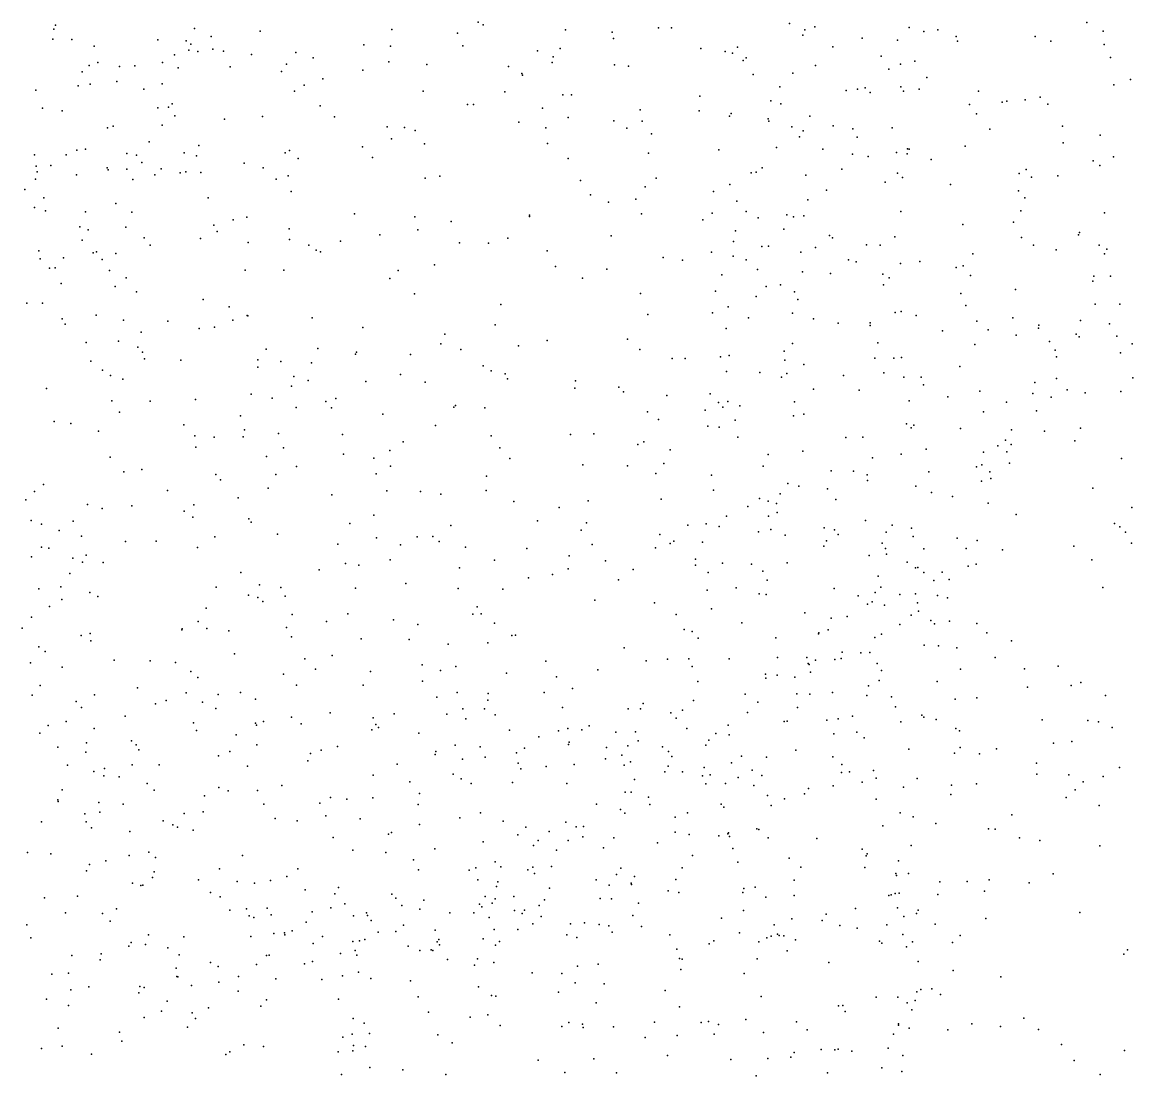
# Model space of a CAD drawing. Header units: metres. Extents: x -25 to 25, y -27.7 to 27.8.
# Drawn here: x 0.915 to 2.327, y -5.351 to -4.011 of the extents above; entities that cross this region are included whole.
import ezdxf

# ---------------------------------------------------------------- set-up
doc = ezdxf.new("R2010")
doc.units = ezdxf.units.M

msp = doc.modelspace()

# ---------------------------------------------------------------- linework, layer by layer
for p in [(0.955, -4.0196, 12.8557), (0.957, -4.0145, -7.8388), (1.1339, -4.0186, 16.3948), (1.2173, -4.0223, 17.7559), (1.3848, -4.0201, -25.0867), (1.4944, -4.0107, 21.7427), (1.5009, -4.0142, -1.1093), (1.6056, -4.0203, -24.4549), (1.6649, -4.0234, 16.9024), (1.724, -4.0178, 21.9807), (1.7406, -4.0179, 11.3804), (1.8904, -4.0124, 14.8078), (1.91, -4.0203, 15.031), (1.9227, -4.0167, 16.5411), (2.0426, -4.0174, 25.5112), (2.0613, -4.0227, 15.55), (2.0791, -4.0206, 15.8923), (2.2685, -4.0112, -15.9559), (2.2895, -4.0219, 25.5465), (0.9537, -4.0324, -7.6041), (0.9779, -4.0326, -2.7555), (1.0874, -4.0331, -2.9258), (1.1233, -4.0342, -2.986), (1.1292, -4.0385, -3.4351), (1.1549, -4.0287, -3.3224), (1.4683, -4.0248, -17.5789), (1.6666, -4.0314, 25.2725), (1.9073, -4.027, -15.9515), (1.9828, -4.0309, 15.2255), (2.0276, -4.0335, 22.4672), (2.1025, -4.0288, 22.532), (2.1043, -4.0349, -24.4601), (2.203, -4.0288, 22.5692), (2.2228, -4.0349, 11.3319), (1.0063, -4.0414, -18.5615), (1.1086, -4.0522, 11.7691), (1.1266, -4.0461, 13.2446), (1.138, -4.0478, -3.0798), (1.1572, -4.0452, -3.2487), (1.1709, -4.0476, -16.1353), (1.2064, -4.052, 25.051), (1.2627, -4.0494, 11.6606), (1.3491, -4.0396, -18.2234), (1.3831, -4.041, 17.0968), (1.4752, -4.0406, 25.1314), (1.5702, -4.047, 25.2055), (1.5989, -4.0442, 11.4907), (1.7777, -4.0442, 22.0442), (1.8088, -4.048, 12.855), (1.8179, -4.0499, 25.3958), (1.8243, -4.0424, -16.4652), (1.9455, -4.042, 25.4755), (2.2908, -4.0389, 14.3289), (0.9999, -4.0658, 25.164), (1.0109, -4.062, 17.2351), (1.058, -4.0662, -3.5262), (1.0932, -4.0619, 17.3285), (1.2507, -4.0641, 12.5263), (1.2847, -4.0562, 18.2246), (1.3809, -4.061, 25.0865), (1.4295, -4.0646, 11.5981), (1.5885, -4.0621, -25.2069), (1.5898, -4.0546, 16.9689), (1.6681, -4.0649, -16.9752), (1.6856, -4.0666, 11.4659), (1.8314, -4.0593, 18.773), (1.8352, -4.0562, -1.6304), (1.9237, -4.0659, 13.3733), (2.0072, -4.0541, 16.3054), (2.0315, -4.064, 16.1907), (2.0497, -4.0601, 11.3283), (2.2986, -4.0556, 11.4084), (0.991, -4.0738, 11.8482), (1.0387, -4.0672, -19.1041), (1.1133, -4.0687, 25.064), (1.1792, -4.0673, 21.5673), (1.2447, -4.0734, -0.3479), (1.348, -4.0719, 11.6404), (1.5331, -4.0672, 11.5555), (1.5503, -4.0761, 15.4482), (1.5511, -4.0782, -0.8938), (1.8443, -4.0774, 16.6422), (1.8949, -4.0755, 11.3625), (2.0167, -4.0705, 15.3893), (2.0653, -4.0812, 15.7551), (0.9861, -4.0918, 21.5354), (1.0012, -4.0897, -3.629), (1.0353, -4.0861, -2.8912), (1.0926, -4.0891, 17.2194), (1.2735, -4.0908, 17.1519), (1.2972, -4.0828, 25.0588), (1.8781, -4.0929, 25.4613), (1.9867, -4.0944, 14.5853), (2.0322, -4.093, 14.0615), (2.3029, -4.0903, -24.3873), (2.3243, -4.0836, 11.5004), (0.9321, -4.0973, -3.7269), (1.0695, -4.0958, -2.9605), (1.2609, -4.0985, -17.5614), (1.4247, -4.0983, 18.4743), (1.5283, -4.0992, 17.0176), (1.6022, -4.1032, 21.8167), (1.6132, -4.1031, -25.7857), (1.7765, -4.1047, 11.4604), (1.9626, -4.0976, 16.3721), (1.9768, -4.096, -1.7329), (1.9931, -4.1002, 25.5148), (2.0354, -4.0986, 16.1023), (2.0552, -4.0959, -28.1712), (2.1307, -4.0985, 25.5471), (2.1903, -4.1095, 14.4183), (2.2092, -4.1059, 18.8853), (0.9408, -4.1202, -16.2345), (0.9656, -4.1233, -2.8013), (1.0874, -4.1197, -3.0441), (1.1008, -4.119, -3.3109), (1.1053, -4.1146, -3.1339), (1.2935, -4.1169, -17.3289), (1.481, -4.1152, 25.1913), (1.4888, -4.1153, -16.3269), (1.5765, -4.1201, -0.5916), (1.7004, -4.122, 12.7254), (1.7754, -4.1234, 16.7519), (1.8669, -4.1109, 14.9341), (1.8793, -4.1147, 14.7342), (2.1195, -4.1156, 14.4854), (2.1611, -4.1126, -27.929), (2.1668, -4.111, 14.6381), (2.219, -4.1149, 11.5066), (1.1088, -4.1298, -3.2242), (1.1719, -4.1342, 17.2015), (1.2205, -4.1306, 11.6915), (1.3117, -4.1313, 15.7455), (1.6091, -4.1321, -1.1773), (1.6671, -4.1362, 11.5562), (1.7031, -4.1365, 21.9189), (1.8141, -4.1302, 22.078), (1.8164, -4.1268, -26.1267), (1.8633, -4.1338, 15.1526), (1.864, -4.1366, 11.4907), (1.9164, -4.1304, 15.1496), (2.1284, -4.1273, 14.3735), (1.0232, -4.145, -3.5151), (1.0303, -4.143, 17.1377), (1.0928, -4.1417, 21.5485), (1.3787, -4.1439, 25.1463), (1.401, -4.1445, 12.5781), (1.4146, -4.1486, 11.6276), (1.5461, -4.1378, 21.7636), (1.5808, -4.1449, 25.2777), (1.6836, -4.1457, 16.8565), (1.8933, -4.1437, 13.2364), (1.9078, -4.1491, 16.4457), (1.9461, -4.1426, 11.5083), (1.9708, -4.1464, 16.2965), (2.021, -4.145, -26.3327), (2.1451, -4.1469, -1.9923), (2.2378, -4.1429, 11.633), (1.0762, -4.1628, 25.1224), (1.3843, -4.1592, -17.1275), (1.4264, -4.1653, -25.6769), (1.5827, -4.165, 18.6423), (1.715, -4.1528, -28.4367), (1.9032, -4.1564, 14.6493), (1.9767, -4.1571, 13.917), (2.2384, -4.1642, 25.5839), (2.2857, -4.1545, 11.7836), (0.9303, -4.1795, 11.8902), (0.9706, -4.1796, -3.6151), (0.9843, -4.1737, 17.2846), (0.9953, -4.1721, 25.1605), (1.0477, -4.1777, -17.5243), (1.0602, -4.1797, -3.3322), (1.1207, -4.1769, 13.6161), (1.1393, -4.1677, 11.7417), (1.2491, -4.177, 13.3022), (1.2545, -4.1739, -19.1228), (1.3473, -4.1693, 17.1263), (1.7112, -4.1773, 25.3978), (1.8005, -4.1729, 25.4576), (1.8741, -4.1701, 15.0807), (1.9328, -4.1723, 22.3169), (1.9706, -4.1785, 15.33), (2.0265, -4.1766, 15.5487), (2.0401, -4.178, 15.7418), (2.0407, -4.1718, 15.6507), (2.0425, -4.1723, 14.917), (2.1137, -4.1685, 22.4991), (0.9325, -4.1938, 22.7056), (0.951, -4.1931, 22.4878), (1.0667, -4.1891, -28.584), (1.1366, -4.1809, 12.9271), (1.197, -4.1901, 16.1285), (1.2659, -4.1841, 17.173), (1.3604, -4.183, 21.6519), (1.609, -4.184, 16.9282), (1.9907, -4.1816, 11.5953), (2.0705, -4.1853, 25.5619), (2.2767, -4.187, 14.3354), (2.2851, -4.1929, -2.2969), (2.3025, -4.1821, 22.5671), (0.9339, -4.201, -2.8243), (0.9838, -4.2049, 13.8018), (1.0227, -4.1961, -3.4634), (1.0243, -4.1987, 11.8134), (1.0478, -4.1975, -3.0978), (1.0834, -4.2051, 12.6751), (1.0916, -4.1974, 17.2546), (1.1157, -4.2024, 16.3625), (1.1227, -4.2012, 17.7683), (1.1419, -4.2019, -17.9839), (1.2214, -4.1958, 13.0693), (1.2529, -4.2063, 21.605), (1.4459, -4.2065, -16.531), (1.8416, -4.2022, 14.9728), (1.8481, -4.2013, 14.7448), (1.8557, -4.1962, 16.5386), (1.9111, -4.2054, 15.1906), (1.957, -4.1977, 25.5347), (2.0278, -4.2026, 15.9196), (2.034, -4.2083, 22.4268), (2.1826, -4.203, 11.7681), (2.1916, -4.1983, -26.4875), (2.1983, -4.2079, 22.547), (2.2318, -4.2062, 11.8529), (0.9315, -4.2104, -3.667), (1.0555, -4.2108, -3.241), (1.2377, -4.2103, 18.2916), (1.4273, -4.2092, 25.2213), (1.6246, -4.2123, 11.6049), (1.7068, -4.22, 18.741), (1.7209, -4.209, -1.289), (1.8145, -4.2174, 22.0615), (2.0122, -4.2141, 15.453), (2.095, -4.217, 14.4948), (0.9183, -4.2235, 22.9576), (0.9425, -4.2341, 22.1941), (1.1513, -4.2343, -17.086), (1.2567, -4.2263, 25.1467), (1.6373, -4.2304, 25.3752), (1.6951, -4.2357, 16.7951), (1.7939, -4.2259, 11.6195), (1.914, -4.2365, 13.4384), (1.9376, -4.2243, 13.7199), (2.1818, -4.2253, 14.424), (2.1897, -4.2341, 25.6138), (0.9306, -4.2463, -16.4443), (0.9443, -4.2505, -2.9055), (1.034, -4.2413, 16.6981), (1.6602, -4.2397, 21.8628), (1.8237, -4.2385, 14.8793), (0.9952, -4.2519, 0.0274), (1.0541, -4.2522, 21.5585), (1.1829, -4.2623, 21.5912), (1.2006, -4.2589, 11.6923), (1.3373, -4.2545, 25.1951), (1.4142, -4.2582, 21.6915), (1.4601, -4.2642, -19.1425), (1.5598, -4.2563, 15.4172), (1.5599, -4.2581, 16.9597), (1.7023, -4.2545, -0.5093), (1.7803, -4.2622, -28.2345), (1.7923, -4.2537, 15.236), (1.8354, -4.2517, -0.632), (1.8505, -4.2596, 25.5141), (1.8869, -4.2558, 14.6483), (1.8957, -4.2584, -1.423), (1.9085, -4.2571, 16.3046), (2.0319, -4.2516, 15.6231), (2.1847, -4.2509, -0.3931), (2.291, -4.2531, 12.2453), (0.9882, -4.271, -3.0689), (0.9987, -4.2747, 23.3727), (1.0464, -4.2716, 17.2851), (1.1583, -4.2691, 18.1676), (1.1628, -4.277, 25.1424), (1.2542, -4.2735, 12.5838), (1.418, -4.275, 18.568), (1.8216, -4.2763, 16.5276), (1.8832, -4.2742, 22.1924), (2.111, -4.2679, 11.7897), (2.1752, -4.2651, -1.8375), (2.2593, -4.2784, 22.554), (0.9909, -4.288, -3.1894), (1.07, -4.2852, 17.5867), (1.1414, -4.286, 17.2355), (1.2022, -4.2911, -16.8152), (1.2545, -4.2873, 21.6293), (1.3195, -4.2895, 15.7089), (1.3695, -4.2811, -24.6299), (1.471, -4.2915, 25.2931), (1.5078, -4.2918, -0.3526), (1.5323, -4.2853, 11.6237), (1.6636, -4.2824, -25.9975), (1.8194, -4.2897, -0.788), (1.9414, -4.2822, 11.6617), (1.9451, -4.2849, 22.3345), (2.0243, -4.2838, 15.828), (2.1855, -4.2845, 11.9049), (2.2579, -4.2811, -27.6238), (0.9358, -4.3017, -2.9799), (1.0049, -4.3041, 17.075), (1.0092, -4.3028, 11.8161), (1.034, -4.305, 17.4242), (1.0773, -4.2944, -16.6365), (1.2794, -4.2945, 13.4343), (1.2888, -4.3008, 11.654), (1.2942, -4.3027, 18.4583), (1.5825, -4.3014, 25.3735), (1.7915, -4.3035, 11.6677), (1.8554, -4.2959, -28.0363), (1.8637, -4.2956, 16.3742), (1.9047, -4.3033, 15.2058), (1.9237, -4.2974, 16.2025), (1.9882, -4.294, 18.8742), (2.0057, -4.2944, 22.4028), (2.1235, -4.3056, -1.6208), (2.2006, -4.2944, 11.9882), (2.2294, -4.3004, 12.1392), (2.2843, -4.2942, 12.3245), (2.2909, -4.3056, 12.4178), (2.2939, -4.2993, 14.34), (0.9376, -4.3116, -3.4866), (0.9674, -4.3106, 23.6574), (1.0164, -4.3125, 16.8382), (1.4389, -4.3192, 11.6257), (1.73, -4.3099, 25.4822), (1.7546, -4.3134, 16.6297), (1.819, -4.3082, 14.942), (1.8355, -4.3129, -1.2446), (1.9653, -4.313, 15.3561), (1.9753, -4.3154, 16.0201), (2.0315, -4.3175, 25.6033), (2.056, -4.3152, 14.1976), (2.1113, -4.3208, 22.4905), (0.9497, -4.3238, -3.3854), (0.9569, -4.3231, -17.9191), (1.0256, -4.3267, -25.6371), (1.1985, -4.326, -0.1468), (1.2476, -4.3262, 17.1886), (1.3928, -4.3265, 17.0731), (1.5929, -4.3214, 21.8252), (1.658, -4.3251, 11.6262), (1.8043, -4.3323, 14.8454), (1.8498, -4.3253, 15.0889), (1.9071, -4.3281, 14.6024), (1.9425, -4.3306, -0.393), (2.0092, -4.3311, 15.4713), (2.1025, -4.3228, 11.8637), (2.1208, -4.333, -0.7045), (2.2775, -4.3338, 25.6436), (2.2987, -4.3338, 12.663), (0.9643, -4.343, 25.2087), (1.0332, -4.3469, 21.6079), (1.0471, -4.3359, 25.1771), (1.3822, -4.3368, 25.257), (1.6274, -4.3363, 16.8218), (1.8609, -4.3469, 16.307), (1.8791, -4.3447, -24.4656), (2.01, -4.3447, 14.5469), (2.0171, -4.336, 11.7819), (2.2762, -4.3403, -24.3636), (1.0602, -4.3537, 17.7666), (1.4135, -4.3565, -25.7946), (1.7009, -4.3558, 16.6916), (1.7963, -4.353, 22.0714), (1.848, -4.3599, -26.2162), (1.8967, -4.3539, -0.9717), (1.9009, -4.3635, 13.3145), (2.1084, -4.356, 14.3631), (2.1778, -4.3508, 12.0718), (0.9208, -4.3681, -3.2684), (0.9408, -4.368, 21.6187), (1.1448, -4.3637, 23.3037), (1.1781, -4.3727, 25.1831), (1.5234, -4.37, 21.7883), (1.8125, -4.3729, 14.9986), (2.1149, -4.3713, 11.9541), (2.279, -4.3696, -21.6544), (2.3105, -4.3695, 12.9079), (0.9656, -4.3879, 19.2891), (1.0089, -4.3834, 17.3083), (1.0437, -4.3896, 22.263), (1.0999, -4.3911, 22.6964), (1.1826, -4.3899, 18.3587), (1.201, -4.384, 21.6623), (1.2016, -4.3842, 13.6753), (1.2834, -4.387, 15.8288), (1.7102, -4.3824, 21.9735), (1.7925, -4.3806, 16.4633), (1.8383, -4.3869, 25.56), (1.8944, -4.381, 16.1489), (1.9209, -4.3879, 11.7523), (2.0248, -4.3799, 15.6909), (2.0323, -4.3789, 11.8585), (2.0516, -4.3838, -0.8518), (2.1285, -4.3909, 14.8564), (2.1746, -4.3867, -18.9219), (2.2606, -4.3901, 12.5072), (0.9693, -4.3951, 11.8387), (1.066, -4.4051, 16.5821), (1.1398, -4.4002, 16.3485), (1.1594, -4.3987, 23.5244), (1.3481, -4.3993, 17.11), (1.5162, -4.3959, 16.9623), (1.8101, -4.4005, 14.7646), (1.9525, -4.3936, 13.9547), (1.9932, -4.3934, 15.0656), (1.9932, -4.3965, 25.638), (2.0852, -4.4032, 25.6552), (2.1429, -4.4023, 18.9162), (2.2071, -4.3999, 12.1861), (2.2075, -4.3962, -0.9249), (2.2972, -4.3944, 14.3512), (0.996, -4.4182, 17.2486), (1.0371, -4.4164, 17.9401), (1.447, -4.4199, 21.7672), (1.4521, -4.4075, 11.6233), (1.5825, -4.4158, 11.6331), (1.6846, -4.414, -0.332), (1.8941, -4.4193, 15.1978), (2.0026, -4.4188, 15.8774), (2.1785, -4.409, -0.2937), (2.2212, -4.4168, 22.5562), (2.255, -4.4076, 12.6734), (2.2587, -4.4111, 12.7627), (2.3069, -4.4103, 13.0225), (2.3262, -4.42, -22.0724), (1.0619, -4.4242, 18.159), (1.0677, -4.4304, 21.6548), (1.2248, -4.4266, 16.0381), (1.2909, -4.426, 12.8515), (1.3386, -4.4331, 21.7167), (1.3397, -4.4306, 18.5826), (1.4084, -4.4333, 15.6147), (1.4725, -4.427, -28.3387), (1.546, -4.4224, 18.736), (1.7002, -4.4273, 25.5092), (1.8835, -4.4293, 22.2676), (2.1261, -4.4209, 22.516), (2.2283, -4.4281, 12.3234), (2.3112, -4.4312, -1.5604), (1.0019, -4.442, 13.9273), (1.0704, -4.439, 19.4367), (1.1165, -4.4407, 17.2598), (1.2144, -4.4401, -24.7618), (1.2438, -4.4425, 23.2024), (1.2828, -4.444, 25.2508), (1.501, -4.4478, -0.2442), (1.7413, -4.4386, 22.0342), (1.758, -4.4384, 16.5296), (1.8026, -4.4366, 22.1143), (1.8137, -4.4349, 11.7026), (1.8846, -4.4406, 13.1718), (1.9089, -4.4462, 14.5883), (1.9988, -4.4383, 22.4251), (2.0232, -4.4383, 15.5033), (2.0329, -4.4372, 15.5956), (2.23, -4.4365, 25.6869), (1.0168, -4.4536, 11.8006), (1.0271, -4.4604, 23.9012), (1.2146, -4.4495, -25.7211), (1.2604, -4.4614, 17.1791), (1.3959, -4.4591, 17.0648), (1.5112, -4.4542, 25.4036), (1.5288, -4.4581, -24.5709), (1.8104, -4.4552, 18.8747), (1.8526, -4.4562, 15.0936), (1.8803, -4.4622, 16.1889), (1.8871, -4.4576, 15.2175), (1.9593, -4.4603, 16.0109), (2.0103, -4.457, 11.8836), (2.0359, -4.4623, 15.7206), (2.058, -4.4622, 14.2561), (2.1069, -4.4486, 14.4987), (1.0426, -4.465, 19.7746), (1.2571, -4.4737, -0.1113), (1.2784, -4.4665, 23.355), (1.3516, -4.4677, 13.4091), (1.4271, -4.4685, 25.3422), (1.5321, -4.4644, 21.8267), (1.6174, -4.4765, 12.6219), (1.6182, -4.4671, 25.478), (1.6734, -4.4749, 11.6479), (2.0608, -4.472, 22.478), (2.2025, -4.4692, 12.2487), (2.23, -4.4639, 12.4553), (2.327, -4.4631, -1.9391), (0.9457, -4.4767, 11.8783), (1.135, -4.4906, 11.7247), (1.2061, -4.4838, 21.7119), (1.2325, -4.4892, 19.4865), (1.3135, -4.4895, 11.6483), (1.6795, -4.4809, 21.9882), (1.7347, -4.4858, -27.9561), (1.7898, -4.4836, 16.4362), (1.9209, -4.4778, 25.6454), (1.9791, -4.4789, 15.3213), (2.0917, -4.4872, -27.553), (2.1327, -4.48, 25.6957), (2.1999, -4.4831, 12.8498), (2.223, -4.4877, 12.5552), (2.2434, -4.4784, 13.0162), (2.2666, -4.4822, 14.3774), (2.3116, -4.4807, 13.1327), (1.0288, -4.4925, 25.2078), (1.0775, -4.4928, 19.0614), (1.2631, -4.5008, 23.034), (1.3007, -4.4932, 19.6317), (1.3082, -4.5014, 19.8421), (1.4635, -4.5006, 19.7588), (1.4659, -4.4984, 17.0033), (1.5029, -4.5014, -25.9345), (1.7831, -4.5045, 15.332), (1.8001, -4.4947, 25.5847), (1.8057, -4.5004, 14.7651), (1.812, -4.4934, 14.9682), (1.8275, -4.4986, 16.3203), (1.8968, -4.4938, 22.338), (2.0425, -4.4924, -0.2838), (2.1666, -4.4941, 14.6642), (0.9556, -4.5188, 21.7317), (1.0387, -4.507, 21.7179), (1.1922, -4.5115, 22.7285), (1.3733, -4.5093, 13.1914), (1.7099, -4.5066, -24.4632), (1.7239, -4.5162, 19.9418), (1.8212, -4.5169, 22.2327), (1.8955, -4.5114, 13.6669), (1.9086, -4.5092, 11.7865), (2.1373, -4.5064, 12.1177), (2.2045, -4.5051, 12.3632), (0.9767, -4.5211, 17.3124), (1.012, -4.5312, 17.6773), (1.1205, -4.5231, 16.4744), (1.1974, -4.5295, 23.8603), (1.4403, -4.524, 19.5246), (1.7868, -4.5245, 11.707), (1.8009, -4.5258, -19.0062), (2.0392, -4.5216, 15.7892), (2.0451, -4.5267, 15.4693), (2.0484, -4.5236, 18.932), (2.1079, -4.5277, 14.4531), (2.1729, -4.5293, 12.9361), (2.2148, -4.5311, -27.3405), (2.2603, -4.5273, 22.5932), (1.1341, -4.5369, 18.4289), (1.1589, -4.5386, 19.9841), (1.1958, -4.5383, -19.3812), (1.2408, -4.5338, 11.6656), (1.3219, -4.5353, 23.5627), (1.3991, -4.5444, 12.6236), (1.5113, -4.5371, 20.1055), (1.6118, -4.5353, 16.8027), (1.6418, -4.5346, 15.4477), (1.7052, -4.5444, 22.0841), (1.8248, -4.5388, 19.7929), (1.9622, -4.5391, 15.2343), (1.9839, -4.5385, 14.5497), (2.1651, -4.5425, 12.21), (2.2534, -4.5432, -27.0245), (1.1355, -4.5513, 25.2146), (1.2469, -4.5523, 17.1848), (1.3233, -4.5602, 13.5791), (1.3824, -4.5556, 19.2271), (1.5223, -4.5521, 25.4337), (1.6977, -4.5478, -0.2568), (1.7387, -4.5549, 19.6117), (1.8632, -4.5608, 14.648), (1.9074, -4.5563, 15.1448), (2.0324, -4.5605, 15.8768), (2.0643, -4.5541, 15.0536), (2.137, -4.5576, 22.5597), (2.1555, -4.5498, -21.7597), (2.1667, -4.5573, 14.4525), (2.1725, -4.5482, 12.7026), (1.0268, -4.5642, 0.0509), (1.2255, -4.5633, 18.9791), (1.362, -4.5655, 25.3106), (1.5349, -4.5657, 18.8119), (1.6277, -4.574, 19.4217), (1.6846, -4.5753, 16.6419), (1.7308, -4.5721, 25.566), (1.9961, -4.5648, 22.4827), (2.1352, -4.574, 25.7059), (2.1703, -4.5719, 12.2957), (2.3127, -4.566, 14.3376), (1.0442, -4.5827, 11.7924), (1.0667, -4.5796, 16.6784), (1.1611, -4.5863, 18.5793), (1.2372, -4.586, 21.8123), (1.2635, -4.5758, 20.0948), (1.3648, -4.5854, 11.6454), (1.3831, -4.5757, 12.9637), (1.5051, -4.5883, 11.6367), (1.7204, -4.5851, 16.5655), (1.7913, -4.587, 22.2721), (1.8568, -4.5756, 25.6277), (1.9434, -4.5815, 25.6729), (1.9719, -4.582, 14.2026), (1.9894, -4.5866, 15.9799), (2.0678, -4.5827, 15.6972), (2.1281, -4.5765, 12.7925), (2.1452, -4.5828, 14.8791), (0.942, -4.599, 20.0827), (1.167, -4.5928, -28.2854), (1.2276, -4.6035, 13.7672), (1.8885, -4.5977, 16.1776), (1.9025, -4.601, 22.4221), (1.9895, -4.5936, 15.1862), (2.0511, -4.6012, 15.4121), (2.1347, -4.5947, -0.2142), (2.1463, -4.5912, -26.7372), (2.2763, -4.6035, 18.9516), (0.9306, -4.6077, 21.9458), (1.0994, -4.6065, 22.1768), (1.1894, -4.6159, 11.7061), (1.3084, -4.6121, 17.1351), (1.3786, -4.607, 12.7798), (1.4214, -4.6077, 21.8926), (1.4472, -4.6111, 23.3989), (1.5048, -4.6064, 21.9381), (1.7271, -4.6174, 22.2033), (1.7939, -4.606, 16.3852), (1.8524, -4.6169, 16.2601), (1.8787, -4.6108, 13.918), (1.939, -4.6043, -0.2353), (2.071, -4.6091, 15.5295), (2.0977, -4.6141, 12.9518), (0.9194, -4.6184, 14.4338), (0.9977, -4.6242, 18.0034), (1.0163, -4.6295, 18.1936), (1.0542, -4.6259, 17.2979), (1.1331, -4.6247, 24.0502), (1.5401, -4.6205, 19.0765), (1.5976, -4.6282, 25.4971), (1.6345, -4.6196, 22.0797), (1.8377, -4.627, 19.487), (1.8634, -4.6201, 15.0479), (1.8741, -4.6232, 13.412), (1.9493, -4.6179, 16.0703), (2.1433, -4.6226, 12.5526), (2.3258, -4.628, 22.6427), (0.9262, -4.6448, 25.2278), (0.9795, -4.6456, 17.204), (1.1206, -4.6327, 21.8311), (1.1317, -4.6406, 13.957), (1.2031, -4.6427, 16.3629), (1.3619, -4.6377, 22.9267), (1.5699, -4.645, 11.6631), (1.8103, -4.6392, 14.9241), (1.8639, -4.6391, 11.7979), (1.8749, -4.6346, -26.3334), (1.9871, -4.6448, 19.7312), (2.1786, -4.6372, -21.5592), (0.9395, -4.6494, 21.871), (0.9619, -4.6573, 11.8979), (1.2058, -4.6469, -25.8259), (1.3312, -4.6486, 23.8526), (1.4598, -4.6511, 25.3986), (1.6257, -4.6572, 12.5562), (1.6323, -4.6475, -26.1025), (1.7614, -4.6505, 19.3473), (1.7845, -4.6489, 20.2829), (1.801, -4.6523, 14.7288), (1.851, -4.659, 13.605), (1.8666, -4.6561, -27.6019), (1.9347, -4.6539, 11.8763), (1.9479, -4.6567, 22.4956), (2.0133, -4.6597, 15.2653), (2.0209, -4.6506, 14.5161), (2.0454, -4.6546, 15.8874), (2.3038, -4.6483, 13.3036), (2.3105, -4.6529, -21.3832), (2.3178, -4.6596, -24.0307), (0.9903, -4.6647, 17.4748), (1.046, -4.6715, 20.1819), (1.085, -4.6711, 14.2094), (1.1597, -4.6653, -0.0083), (1.2395, -4.6619, 17.2054), (1.3654, -4.6668, 15.8736), (1.4171, -4.6653, 13.2748), (1.4371, -4.6652, 23.6456), (1.445, -4.6716, 23.0753), (1.7256, -4.6624, 16.6403), (1.7387, -4.6739, 19.1905), (1.7433, -4.6708, 25.6007), (1.7798, -4.6723, 22.3494), (1.8851, -4.6633, 12.9243), (1.9377, -4.6707, 14.5457), (1.9525, -4.6624, 15.1613), (2.0081, -4.6737, 25.7053), (2.0476, -4.6651, 12.8178), (2.1036, -4.667, 12.614), (2.129, -4.6701, 12.3763), (2.3253, -4.6737, -0.2011), (0.9394, -4.6788, 17.3267), (0.9486, -4.6797, 14.6734), (1.1376, -4.6789, 17.2686), (1.3161, -4.675, 20.2816), (1.3957, -4.6757, 25.3487), (1.4786, -4.6787, 15.7007), (1.5564, -4.6802, -19.1723), (1.6397, -4.6754, 16.8108), (1.7201, -4.6793, 11.7198), (1.9343, -4.6775, 16.152), (2.0124, -4.6805, -26.5763), (2.0138, -4.6875, 15.9637), (2.0612, -4.6808, 20.0018), (2.115, -4.6805, 25.7173), (2.1612, -4.6821, 22.5959), (2.2521, -4.6773, 25.7166), (0.9268, -4.6908, -19.406), (0.9792, -4.6925, 18.5814), (0.9916, -4.6976, 16.9954), (0.9962, -4.6886, 17.8264), (1.0176, -4.6982, 25.2235), (1.3261, -4.6994, 16.0273), (1.3428, -4.7015, -0.0913), (1.3825, -4.6949, 11.6711), (1.5155, -4.6953, 23.2579), (1.6105, -4.6898, 22.1268), (1.6564, -4.6959, 20.3895), (1.7709, -4.6937, 15.4574), (1.7709, -4.7015, 14.7901), (1.8054, -4.6991, 16.4963), (1.842, -4.7002, 16.4068), (1.8877, -4.6986, 14.1358), (1.9916, -4.6892, 14.3289), (2.04, -4.6979, 13.0535), (2.1177, -4.7026, 14.6978), (2.1277, -4.7004, 13.1627), (2.2748, -4.6949, -18.853), (0.9752, -4.7121, 21.953), (1.1928, -4.711, 25.2467), (1.2924, -4.7075, 21.9463), (1.4708, -4.7047, 22.0326), (1.589, -4.7133, 25.4977), (1.6089, -4.7062, -0.1726), (1.6917, -4.707, 22.2881), (1.7872, -4.7109, 11.7763), (1.8567, -4.7093, 22.4567), (2.0034, -4.7155, 11.9884), (2.0508, -4.7049, 19.5903), (2.0537, -4.7046, 12.6947), (2.0612, -4.711, 22.576), (2.0848, -4.7104, 12.1845), (0.9641, -4.7292, -25.8339), (1.1616, -4.7297, 11.7656), (1.2167, -4.7267, 14.5268), (1.2438, -4.7301, 11.7137), (1.3385, -4.7306, 17.1588), (1.4024, -4.7247, 13.4343), (1.5585, -4.7178, 16.9623), (1.6732, -4.7202, 25.5468), (1.8227, -4.7304, 14.6209), (1.8619, -4.7204, 12.7471), (2.0066, -4.7297, 15.2128), (2.0739, -4.7211, 15.4025), (2.0936, -4.7199, 15.5971), (2.2888, -4.73, 22.6649), (0.9359, -4.7316, 25.2221), (1.0009, -4.7365, 14.8752), (1.011, -4.7414, 11.8796), (1.2027, -4.7395, 21.9724), (1.2144, -4.7425, 22.3987), (1.2491, -4.741, 13.9194), (1.4693, -4.7314, 12.6751), (1.526, -4.7322, 23.5108), (1.7859, -4.7334, 14.8897), (1.852, -4.7378, 25.646), (1.8607, -4.739, 13.2268), (1.9472, -4.7311, 22.5486), (1.978, -4.7406, 12.9282), (1.9996, -4.7361, 19.4134), (2.0309, -4.739, 19.0322), (2.0507, -4.7381, 15.3085), (2.0785, -4.7401, 12.5287), (2.0916, -4.743, 14.4518), (0.9494, -4.7539, 22.0295), (0.9652, -4.7452, 0.0325), (1.1487, -4.7564, 16.5637), (1.2206, -4.7478, 24.0851), (1.4935, -4.7545, 11.6837), (1.6431, -4.7459, 16.8682), (1.7187, -4.7495, 22.3871), (1.7915, -4.7569, 16.6358), (1.9898, -4.751, 14.4959), (1.9956, -4.7483, 15.1443), (2.0111, -4.7522, 13.1257), (2.0534, -4.7495, -27.0514), (0.9267, -4.7678, 13.117), (1.1385, -4.773, 22.0197), (1.258, -4.7644, -27.9928), (1.3019, -4.773, 14.3524), (1.3287, -4.7636, 22.035), (1.3868, -4.7712, 25.3305), (1.488, -4.764, 22.1283), (1.4984, -4.7636, -27.8561), (1.7464, -4.7644, 16.7482), (1.9098, -4.7623, 11.8992), (1.9435, -4.7691, 13.001), (1.9636, -4.7667, 16.1492), (2.0451, -4.7652, 12.6338), (2.0545, -4.7602, -18.8814), (2.0704, -4.772, -22.1473), (2.094, -4.7727, 25.7032), (0.9148, -4.7818, 18.422), (1.1177, -4.784, 22.1569), (1.1183, -4.7827, 14.9793), (1.1495, -4.7823, 25.2205), (1.1774, -4.785, 17.2728), (1.251, -4.7808, 25.2579), (1.4179, -4.7771, 22.7532), (1.5152, -4.7755, 12.8565), (1.7565, -4.7833, 25.5984), (1.7669, -4.7861, 22.4582), (1.83, -4.7747, 16.5536), (1.9396, -4.7839, -0.1626), (2.0309, -4.7772, 15.9773), (2.0747, -4.7763, 12.2798), (2.1285, -4.7759, 13.2442), (0.9897, -4.7912, 24.2911), (1.001, -4.7884, 13.2761), (1.0021, -4.7976, 13.1707), (1.2571, -4.7928, 16.3531), (1.3458, -4.7952, 11.7131), (1.4069, -4.7961, 22.1298), (1.507, -4.8005, 23.7142), (1.5374, -4.7908, 22.2248), (1.5421, -4.7904, 17.0153), (1.7743, -4.7942, 13.9835), (1.8732, -4.794, 16.441), (1.9275, -4.7887, 15.0859), (1.9277, -4.7876, 12.8421), (1.9989, -4.7937, 12.037), (2.0076, -4.7895, 19.2603), (2.1414, -4.7874, -24.0286), (2.1727, -4.7978, 20.0674), (0.936, -4.8055, 22.1267), (0.9438, -4.8112, 15.0875), (1.1847, -4.8142, 22.0923), (1.4565, -4.8022, 20.4753), (1.6803, -4.8066, 25.5413), (1.9575, -4.8121, 22.5824), (1.981, -4.813, 12.7166), (1.9925, -4.8125, 15.165), (2.0619, -4.8034, 22.6112), (2.08, -4.804, 20.2661), (2.1034, -4.8065, 15.4924), (0.9255, -4.8258, 12.0178), (1.0316, -4.8222, 22.1313), (1.0774, -4.8234, 11.8601), (1.1098, -4.8255, 17.3058), (1.2741, -4.8205, 17.2344), (1.3088, -4.8165, 22.5038), (1.4234, -4.8283, 22.2113), (1.5806, -4.8237, 22.3581), (1.7081, -4.8234, 16.8546), (1.7352, -4.8212, 13.7064), (1.7623, -4.8209, 11.8056), (1.8136, -4.8207, 14.9078), (1.8751, -4.8189, 12.9168), (1.9125, -4.819, 13.1377), (1.9144, -4.8268, 16.3278), (1.9154, -4.8279, 14.5058), (1.9235, -4.8224, 20.4243), (1.948, -4.8215, 11.9759), (1.9562, -4.8202, 25.6799), (2.0018, -4.8267, 16.1004), (2.1522, -4.819, 19.4962), (0.9657, -4.8314, 25.2076), (1.1294, -4.8366, 13.2292), (1.2472, -4.84, 15.071), (1.2878, -4.8339, -26.0206), (1.3576, -4.8369, -24.7704), (1.4469, -4.8355, 14.6518), (1.4662, -4.8303, 25.3891), (1.5308, -4.8388, 25.4446), (1.5941, -4.8435, 15.7456), (1.6469, -4.8346, 23.1665), (1.7667, -4.8305, 14.686), (1.86, -4.8403, 12.9526), (1.8747, -4.8414, 15.0066), (1.9172, -4.8376, -27.236), (2.0074, -4.8357, 14.5763), (2.1081, -4.8338, 15.5885), (2.1895, -4.8334, 13.3628), (2.2321, -4.8299, 19.7251), (0.9378, -4.8548, 22.3419), (1.0616, -4.8574, 13.0425), (1.138, -4.8444, 22.168), (1.2637, -4.8544, 22.2175), (1.3484, -4.8544, 16.2155), (1.4239, -4.849, 17.154), (1.7741, -4.8494, 20.515), (1.8605, -4.8452, 22.5651), (1.8972, -4.8439, -24.1779), (1.991, -4.8552, 14.4455), (2.0043, -4.8482, 12.1463), (2.0782, -4.8497, 15.8804), (2.193, -4.8566, 22.6903), (2.2485, -4.8547, 14.2626), (2.2608, -4.851, 13.4527), (0.9276, -4.8669, 22.4602), (1.0068, -4.8667, 16.939), (1.1233, -4.864, 15.218), (1.1639, -4.866, 22.256), (1.1922, -4.8634, 25.224), (1.2114, -4.872, 13.1884), (1.4421, -4.8695, 14.2996), (1.4677, -4.8634, 23.878), (1.5071, -4.8648, 17.1018), (1.5787, -4.8637, 13.2081), (1.6144, -4.8584, 22.448), (1.8343, -4.8658, 12.86), (1.8997, -4.8654, 16.5046), (1.9162, -4.8658, 15.454), (1.9452, -4.8634, -26.8294), (1.9889, -4.8675, 13.2595), (2.0203, -4.8692, 14.9708), (2.101, -4.8719, 15.4378), (2.1287, -4.8703, 14.3589), (2.2923, -4.8675, 25.6811), (0.9832, -4.875, 17.1745), (0.99, -4.8826, 18.219), (1.0842, -4.8778, 22.3253), (1.098, -4.8739, -24.8957), (1.144, -4.8757, 20.41), (1.1609, -4.8837, -27.8349), (1.475, -4.8841, -26.1742), (1.5028, -4.8843, 15.9076), (1.5067, -4.8733, 22.3857), (1.6019, -4.8825, 25.4852), (1.6855, -4.8844, 12.8244), (1.7008, -4.8841, 12.6645), (1.7046, -4.8776, 13.0177), (1.7545, -4.8858, 13.1673), (1.7686, -4.8736, 14.5706), (1.8504, -4.8759, 12.8029), (1.9006, -4.8825, 12.7464), (2.0252, -4.8816, 15.2055), (0.9705, -4.9003, 22.6153), (1.0456, -4.8937, 22.4708), (1.2572, -4.8947, 13.3393), (1.3066, -4.8894, 24.098), (1.3612, -4.8958, 22.3795), (1.3876, -4.8908, 13.7958), (1.4546, -4.8909, 15.0469), (1.479, -4.897, 11.7585), (1.516, -4.8919, 14.905), (1.7395, -4.8894, 13.1336), (1.7464, -4.8962, 16.8826), (1.8372, -4.889, 16.7425), (1.8873, -4.9, 14.4549), (1.9381, -4.8987, 12.08), (1.9522, -4.8971, 16.2972), (1.9704, -4.8938, 12.5487), (2.0588, -4.8924, 13.3313), (2.0613, -4.8948, 15.289), (2.0769, -4.8978, 25.6856), (2.2116, -4.8981, 19.0449), (2.2698, -4.8992, 22.7575), (0.948, -4.9057, 17.3911), (1.0063, -4.9094, 13.4355), (1.1325, -4.9022, 11.9017), (1.1364, -4.9118, 17.3577), (1.2114, -4.9025, 13.0628), (1.2126, -4.9049, 22.4084), (1.2215, -4.9006, 15.3622), (1.2696, -4.9034, 17.3039), (1.3595, -4.9109, 13.1148), (1.3646, -4.9042, 13.3186), (1.3678, -4.908, -0.1343), (1.5346, -4.9113, 13.1017), (1.5969, -4.9124, 13.39), (1.6085, -4.9095, 14.7056), (1.6264, -4.9111, 13.0429), (1.6358, -4.9059, 17.0193), (1.6696, -4.9141, 13.8161), (1.6948, -4.9136, 25.5319), (1.76, -4.9093, 14.8536), (1.8123, -4.9052, 14.3155), (1.8838, -4.9004, 13.2386), (1.976, -4.9141, 12.2258), (2.0322, -4.9008, 16.0125), (2.1018, -4.9095, 22.6818), (2.1068, -4.9121, -0.0908), (2.2833, -4.9008, 19.5762), (2.3008, -4.908, 13.5861), (0.9373, -4.9153, 22.748), (0.9966, -4.9277, 12.8672), (1.0538, -4.9251, 25.1779), (1.187, -4.9173, 13.3839), (1.4193, -4.9151, 13.2176), (1.5718, -4.92, 17.0905), (1.6103, -4.9268, 13.194), (1.698, -4.9252, 23.0425), (1.788, -4.9243, 13.241), (1.7967, -4.9156, 15.6344), (1.8139, -4.9174, 14.4961), (1.9468, -4.916, 15.1014), (1.9854, -4.921, 16.1729), (2.226, -4.9282, 14.2075), (2.2496, -4.9259, 20.2138), (0.9602, -4.933, 12.1646), (0.9956, -4.9396, 17.3712), (1.0599, -4.9303, -0.1845), (1.0631, -4.9366, 15.56), (1.1788, -4.9385, 22.5031), (1.2133, -4.9302, 16.5232), (1.2815, -4.9411, 22.4746), (1.295, -4.9367, 11.8292), (1.3159, -4.9324, 13.0392), (1.4398, -4.9425, 15.3232), (1.4407, -4.9387, 13.0418), (1.4654, -4.9304, 13.3257), (1.4973, -4.9327, 13.9839), (1.5432, -4.9401, 13.0122), (1.5533, -4.9345, 13.3095), (1.6095, -4.9298, -27.5124), (1.6576, -4.9334, 14.3702), (1.685, -4.9315, 14.9297), (1.7291, -4.9328, -0.1295), (1.7368, -4.9384, -27.3315), (1.784, -4.9305, 11.9303), (1.8985, -4.9371, 12.659), (2.0421, -4.9355, 14.3411), (2.1005, -4.9406, 13.4153), (2.1076, -4.9333, 15.6233), (2.1321, -4.9417, 20.3732), (2.1539, -4.9351, 14.2665), (0.9722, -4.9558, 13.5022), (1.0545, -4.9556, 22.6369), (1.0891, -4.9556, 12.8992), (1.1644, -4.9443, -19.2957), (1.2782, -4.9503, 13.4254), (1.3915, -4.9546, 17.2658), (1.4748, -4.9483, 25.3587), (1.5034, -4.9456, 22.5162), (1.5456, -4.9534, 13.6669), (1.6166, -4.9552, 22.5697), (1.6565, -4.9478, 13.3081), (1.6774, -4.9431, 14.5955), (1.6803, -4.956, 14.7322), (1.6884, -4.9518, -24.3591), (1.7407, -4.9451, 23.2556), (1.8166, -4.9532, 14.4942), (1.8294, -4.9446, 16.8156), (1.8612, -4.9458, 14.9887), (1.9456, -4.9452, 12.4617), (1.9569, -4.9552, 16.5051), (2.2047, -4.9533, 25.6625), (1.0057, -4.9641, 17.4375), (1.0184, -4.9694, 17.997), (1.0193, -4.9604, 17.6979), (1.0379, -4.9709, 22.7268), (1.2011, -4.9572, 22.2602), (1.361, -4.9687, 22.5291), (1.4626, -4.9674, 16.1517), (1.5487, -4.9607, 11.8329), (1.5812, -4.9578, 23.7435), (1.7321, -4.9643, 14.5047), (1.736, -4.9572, 16.9614), (1.7546, -4.9646, 22.6114), (1.7798, -4.9696, 12.7472), (1.7821, -4.9591, 15.1022), (1.7896, -4.9684, -22.108), (1.8432, -4.9625, 14.9027), (1.8552, -4.9693, 12.0565), (1.9564, -4.9653, 14.3563), (1.9667, -4.9643, 22.6664), (1.9972, -4.9629, 25.644), (2.205, -4.9673, 13.5604), (2.2455, -4.9684, -18.8934), (2.2895, -4.9703, 14.0407), (2.31, -4.9591, -23.0225), (1.0738, -4.9795, 16.7427), (1.1649, -4.9844, 13.4936), (1.2448, -4.982, 11.8917), (1.4075, -4.9772, 11.839), (1.473, -4.9735, 12.9673), (1.4857, -4.9792, 13.4205), (1.5383, -4.9779, 17.1711), (1.6074, -4.9793, 15.2659), (1.6935, -4.9744, 23.5547), (1.7842, -4.9797, 15.2567), (1.8093, -4.9795, -27.0574), (1.8254, -4.9715, 14.7116), (1.8451, -4.9817, 14.4035), (1.9462, -4.9822, -0.0641), (1.9828, -4.9776, -21.5129), (2.0007, -4.9727, 13.4019), (2.0353, -4.9841, 15.2181), (2.0528, -4.973, 15.9627), (2.0963, -4.9816, 15.7457), (2.1282, -4.9799, 22.7416), (2.2641, -4.9772, -23.2659), (0.9655, -4.9875, 20.4245), (1.0826, -4.9879, 12.8122), (1.1468, -4.995, 22.6459), (1.1765, -4.9886, 17.4083), (1.2139, -4.9882, 12.9043), (1.3067, -4.9973, 25.2026), (1.3606, -4.9974, 12.9153), (1.4199, -4.992, 13.4728), (1.6816, -4.9903, 12.8269), (1.6892, -4.9904, 13.3839), (1.711, -4.9969, 15.8397), (1.8627, -4.9944, 22.6641), (1.8843, -4.9988, 12.1835), (1.9096, -4.9923, 12.2752), (1.9148, -4.9856, 12.3815), (2.0008, -4.9991, 16.2952), (2.0955, -4.9935, 25.6363), (2.2422, -4.9973, 13.6698), (2.2536, -4.9873, 22.7989), (0.9601, -4.9999, 12.4681), (0.9605, -5.002, 23.0529), (1.0123, -5.0036, 12.6731), (1.043, -5.0056, 12.1325), (1.2221, -5.0056, 20.5504), (1.2933, -5.0042, -0.2504), (1.3274, -4.9993, 15.5842), (1.4183, -5.0062, -19.2551), (1.6452, -5.0058, 22.7292), (1.6756, -5.0125, 17.0741), (1.713, -5.0061, 14.8493), (1.8036, -5.0058, 13.4064), (1.8071, -5.0096, 12.6132), (1.8671, -5.0074, 25.5723), (2.2841, -5.0072, 13.9635), (0.9944, -5.0177, 12.3358), (1.0135, -5.0158, 12.2184), (1.094, -5.0269, -0.3076), (1.1206, -5.0173, 25.128), (1.1449, -5.0153, 12.0058), (1.2363, -5.0239, 22.6549), (1.2646, -5.0269, 12.8442), (1.3007, -5.0204, 17.376), (1.3447, -5.0242, -26.3121), (1.4713, -5.0228, 23.9481), (1.4976, -5.0166, 15.4615), (1.5262, -5.0274, 11.8933), (1.6811, -5.017, 11.9337), (1.7452, -5.0223, 12.6825), (1.7608, -5.0167, 14.3802), (2.0314, -5.0166, 13.4874), (2.0478, -5.0216, -23.7972), (2.173, -5.0192, -23.5226), (0.9392, -5.0281, 23.2564), (0.9962, -5.0279, 17.495), (1.0027, -5.0358, 13.5847), (1.0518, -5.0403, 12.5982), (1.1063, -5.032, -26.261), (1.1121, -5.0349, 22.7929), (1.1323, -5.0385, 12.7114), (1.4198, -5.0314, 22.6593), (1.555, -5.0347, 13.5149), (1.5848, -5.0405, 12.7684), (1.6061, -5.0286, 25.4133), (1.6192, -5.0344, 15.972), (1.6286, -5.0339, 22.6656), (1.7451, -5.0414, 17.0228), (1.8491, -5.0369, 14.9916), (1.8515, -5.0379, 12.3423), (2.009, -5.0331, -18.9759), (2.0766, -5.03, 15.8858), (2.1434, -5.0371, 13.6135), (2.1518, -5.0372, 14.1566), (1.3101, -5.0481, 11.9404), (1.3805, -5.0437, 17.3469), (1.3842, -5.0417, 25.2327), (1.5009, -5.0536, 22.5084), (1.5451, -5.0445, 22.6469), (1.5709, -5.0517, -26.4486), (1.609, -5.052, 14.4969), (1.6276, -5.047, 14.7915), (1.6673, -5.0485, 14.3872), (1.7226, -5.0546, -26.7363), (1.7629, -5.044, 12.0689), (1.8006, -5.0461, 12.5138), (1.8121, -5.0434, 23.0836), (1.8127, -5.042, -21.7136), (1.8143, -5.0467, -22.3596), (1.8633, -5.0483, -23.9908), (1.9254, -5.0492, 15.0815), (2.1828, -5.0486, 14.0591), (2.2087, -5.0519, 13.7321), (0.9214, -5.0673, 23.4472), (0.9514, -5.069, 13.6458), (1.0756, -5.0665, 22.9823), (1.3351, -5.064, 13.6014), (1.3772, -5.0669, 24.0775), (1.4396, -5.0624, 13.5933), (1.565, -5.0583, 14.6242), (1.5944, -5.0641, 17.1925), (1.6538, -5.061, 12.699), (1.8184, -5.0618, 12.2568), (1.983, -5.063, 22.742), (1.9892, -5.0686, 14.213), (2.0452, -5.0582, -22.567), (2.2852, -5.0585, 25.587), (1.0002, -5.0823, 23.3302), (1.0212, -5.0778, 17.475), (1.0506, -5.0709, 23.1024), (1.0845, -5.0734, 12.5259), (1.195, -5.0711, 25.1208), (1.4124, -5.0765, 11.9507), (1.5163, -5.079, 17.2777), (1.7671, -5.0707, 13.5191), (1.8248, -5.0796, 25.5259), (1.8901, -5.0745, 14.2513), (1.9878, -5.0713, 25.5862), (2.0289, -5.0778, -21.3073), (0.9967, -5.0906, 17.1898), (1.0828, -5.0916, 12.439), (1.1656, -5.0877, 12.1427), (1.2514, -5.0978, -27.3638), (1.2653, -5.0879, 16.4999), (1.4186, -5.0891, 12.743), (1.483, -5.0896, 25.2884), (1.4918, -5.0868, 20.6677), (1.5235, -5.0855, 12.7236), (1.5577, -5.0892, 16.1647), (1.564, -5.0857, 13.6007), (1.5663, -5.0939, -22.0477), (1.588, -5.085, 14.4043), (1.6704, -5.0951, 20.6814), (1.6759, -5.0871, 25.4403), (1.6933, -5.0975, 13.5884), (1.7539, -5.0867, 14.9219), (1.905, -5.0857, 15.6382), (1.9864, -5.0862, 20.5946), (2.0257, -5.094, 16.2105), (2.0267, -5.0964, 16.3157), (2.042, -5.094, 15.2903), (2.2259, -5.0944, 20.436), (1.0549, -5.106, 17.7514), (1.0655, -5.1092, 13.6744), (1.0681, -5.1085, 23.2136), (1.0803, -5.0988, 17.5448), (1.1391, -5.1018, 12.2237), (1.188, -5.104, 12.6166), (1.2101, -5.1063, 22.9084), (1.2307, -5.1027, 12.0789), (1.3172, -5.1118, 15.7464), (1.4943, -5.102, -24.5844), (1.5179, -5.1105, 11.9987), (1.5196, -5.1045, 14.5373), (1.6445, -5.1019, 12.0489), (1.6612, -5.1087, 22.7232), (1.6893, -5.1061, 17.1212), (1.6894, -5.1078, 12.5535), (1.7458, -5.1015, 12.4603), (1.8469, -5.1111, 23.3605), (1.8965, -5.1024, 13.5757), (2.0815, -5.1045, 15.7429), (2.1166, -5.104, 14.0303), (2.1444, -5.1019, 13.8092), (2.1954, -5.1057, 22.8408), (0.9431, -5.1246, 20.5612), (0.9849, -5.1226, 18.1204), (1.1544, -5.118, 16.6409), (1.1664, -5.1233, 12.3652), (1.2744, -5.1148, -24.7773), (1.3122, -5.1198, 13.6917), (1.3847, -5.12, 17.4083), (1.3897, -5.1253, 25.1814), (1.5036, -5.1231, 14.4309), (1.5162, -5.1261, -0.3396), (1.54, -5.1229, 15.6029), (1.5855, -5.1126, 14.2555), (1.6496, -5.1256, 14.8609), (1.6643, -5.1262, 14.2073), (1.7363, -5.1157, 12.3686), (1.7496, -5.118, 22.7316), (1.8313, -5.1181, 15.0108), (1.8323, -5.1128, 22.7456), (1.8605, -5.124, -0.1484), (1.8965, -5.1216, 14.1785), (2.0166, -5.1219, 16.546), (2.0199, -5.121, 14.054), (2.0249, -5.1193, 16.4121), (2.0301, -5.1187, 13.6864), (2.0791, -5.1207, 0.0025), (2.1385, -5.1164, 13.9309), (1.0346, -5.1389, -26.7597), (1.1998, -5.1389, 22.2084), (1.2262, -5.1381, 12.1827), (1.3072, -5.1376, 12.6246), (1.325, -5.1326, -0.4253), (1.3977, -5.1345, 22.3618), (1.4203, -5.1394, 12.6538), (1.4255, -5.1276, 22.7915), (1.4964, -5.1329, 14.6944), (1.4991, -5.1362, 14.332), (1.5124, -5.1315, 12.6438), (1.5534, -5.1403, 12.5577), (1.5722, -5.1344, 22.7521), (1.579, -5.1274, 13.681), (1.6983, -5.1314, 12.1912), (1.9745, -5.1383, 22.7975), (2.028, -5.1377, 25.5462), (2.0541, -5.1403, 13.8281), (0.9698, -5.1439, 23.5197), (1.0168, -5.1446, 17.3359), (1.0266, -5.1545, 13.7564), (1.179, -5.1405, 17.5404), (1.2034, -5.1478, 13.7446), (1.2092, -5.1499, 15.8519), (1.2313, -5.1463, 12.5234), (1.2835, -5.1425, 25.1048), (1.3361, -5.1478, 12.1401), (1.3526, -5.1439, 22.8406), (1.354, -5.1471, -22.2187), (1.3586, -5.1538, -26.6435), (1.4585, -5.1438, -27.0508), (1.4889, -5.1439, 13.7641), (1.5087, -5.1496, 12.0953), (1.5407, -5.1409, -26.8275), (1.5506, -5.1446, 25.2976), (1.5747, -5.1486, 17.2797), (1.6914, -5.1474, 12.2978), (1.8041, -5.1505, 25.4732), (1.8318, -5.1408, 13.6723), (1.8935, -5.1514, 14.0884), (1.9321, -5.1538, 13.7141), (1.9372, -5.1455, 15.1386), (2.0359, -5.1484, 16.102), (2.0519, -5.1446, 13.9615), (2.1403, -5.151, 25.544), (2.2596, -5.1434, 0.041), (0.9206, -5.1592, -0.4692), (1.2579, -5.1666, 13.8203), (1.2759, -5.1557, 20.6925), (1.3673, -5.1683, 12.5113), (1.3898, -5.1674, 14.4292), (1.3997, -5.1596, 13.8394), (1.4397, -5.1661, 14.2642), (1.5148, -5.1649, 22.8052), (1.5449, -5.1651, 14.1094), (1.5639, -5.1577, 13.8272), (1.6118, -5.1577, 12.1889), (1.6299, -5.1566, -21.778), (1.6484, -5.1585, 12.4154), (1.6607, -5.1603, 13.746), (1.6651, -5.1685, 17.1853), (1.7024, -5.1612, 14.0673), (1.8708, -5.159, -22.6844), (1.9544, -5.1601, 13.9812), (1.9767, -5.1632, 13.8918), (2.0143, -5.1593, -22.9254), (2.0759, -5.1581, 15.5615), (0.9256, -5.1755, 13.8793), (1.0533, -5.1815, 16.8379), (1.0755, -5.1717, 23.4483), (1.1203, -5.1744, 17.5932), (1.2055, -5.1739, 23.0833), (1.2349, -5.17, 22.9974), (1.2483, -5.1691, 12.2996), (1.2489, -5.1719, 12.3985), (1.2966, -5.1738, 12.2243), (1.3353, -5.1802, 12.3578), (1.3438, -5.1796, 14.542), (1.3506, -5.1777, 17.4781), (1.4426, -5.1806, 13.9494), (1.4446, -5.1776, 14.0915), (1.5009, -5.177, -22.5429), (1.5219, -5.1805, 12.2099), (1.6074, -5.1717, 14.0018), (1.6201, -5.1754, 13.9136), (1.7385, -5.1717, 13.8288), (1.7942, -5.1793, 13.8964), (1.8269, -5.1693, 15.973), (1.8516, -5.1806, -21.3998), (1.8617, -5.1757, 15.0656), (1.8671, -5.1735, 13.9938), (1.8753, -5.1709, 22.8173), (1.8775, -5.1729, 13.7867), (1.8833, -5.1732, 16.8981), (1.8983, -5.1782, 25.4802), (2.005, -5.1798, -23.1776), (2.0077, -5.1823, 16.6335), (2.0346, -5.1716, 15.3486), (2.0468, -5.1806, 15.9152), (2.0977, -5.1816, 20.6517), (2.1075, -5.1729, 22.8736), (1.0153, -5.196, 13.8975), (1.0504, -5.1863, 25.0393), (1.0716, -5.1841, -24.8381), (1.0999, -5.1885, 13.8716), (1.2846, -5.1828, -22.4502), (1.3197, -5.1957, 14.2671), (1.3382, -5.1919, 13.9516), (1.4054, -5.1863, 16.3788), (1.4204, -5.1918, 14.7296), (1.4347, -5.1909, 12.4129), (1.4368, -5.1918, 12.2843), (1.4453, -5.1847, 17.4263), (1.5167, -5.185, 12.3447), (1.7473, -5.1902, 22.8119), (1.7882, -5.1832, 15.5865), (1.8876, -5.192, 22.9654), (2.0393, -5.1873, 16.4819), (2.3157, -5.1965, 25.4567), (2.3203, -5.1908, 23.0308), (0.9778, -5.1982, 15.935), (1.014, -5.2037, 17.685), (1.1144, -5.1972, -22.1578), (1.1543, -5.2072, 24.2832), (1.2127, -5.2095, 14.0158), (1.2253, -5.1983, 13.9291), (1.2288, -5.1978, 25.0433), (1.2737, -5.2086, 14.0965), (1.2838, -5.2059, 14.4605), (1.3404, -5.1978, 14.1751), (1.4557, -5.2033, 22.885), (1.4901, -5.2106, 23.9835), (1.4937, -5.2025, 25.1877), (1.5143, -5.2072, 14.8437), (1.6471, -5.2093, 22.8495), (1.7504, -5.2019, -0.3345), (1.7539, -5.2026, 25.4083), (1.8492, -5.2024, 23.4879), (1.9406, -5.2071, 16.8227), (2.0543, -5.2059, 15.8263), (0.9524, -5.2217, -22.4064), (0.9738, -5.2205, 14.0556), (1.1104, -5.2143, 13.9922), (1.1115, -5.225, 23.5601), (1.164, -5.212, 23.4742), (1.19, -5.2247, 14.2343), (1.3219, -5.2242, 14.722), (1.3425, -5.2194, -21.9047), (1.5632, -5.2201, 17.3473), (1.601, -5.2212, 14.8888), (1.621, -5.2117, -24.1806), (1.7521, -5.2161, 16.1425), (1.833, -5.2211, 17.005), (2.0986, -5.2174, -21.1255), (0.9997, -5.238, 14.1775), (1.0643, -5.2374, 23.6367), (1.0698, -5.2389, 14.2571), (1.1127, -5.2252, 14.1019), (1.1299, -5.2364, 24.9855), (1.1649, -5.2319, 14.4823), (1.2372, -5.228, 23.2334), (1.2959, -5.2285, 24.1795), (1.3583, -5.2275, 22.9628), (1.4085, -5.2303, 25.0864), (1.495, -5.2381, 15.7689), (1.6181, -5.2331, 25.2654), (1.655, -5.2341, 17.2458), (2.1592, -5.2254, 25.4734), (0.9765, -5.2419, 14.2849), (1.0632, -5.2455, 14.4036), (1.1893, -5.2434, 17.6271), (1.4185, -5.2506, -19.3181), (1.5115, -5.2489, 22.3813), (1.5172, -5.2499, 20.7595), (1.5969, -5.2449, 16.2856), (1.7325, -5.2425, 22.6077), (1.8546, -5.2502, 22.9011), (2.0008, -5.2513, -19.0952), (2.0283, -5.2513, 25.4457), (2.0525, -5.2445, 16.4089), (2.0574, -5.2414, 15.5528), (2.0714, -5.2406, 22.9269), (2.0823, -5.2478, -0.0991), (0.9456, -5.2539, 14.3835), (0.9738, -5.2616, 14.493), (1.0991, -5.2561, 14.6232), (1.1518, -5.2648, 14.7072), (1.2182, -5.2628, 24.9757), (1.2253, -5.2544, 14.7537), (1.317, -5.2535, 23.0992), (1.6447, -5.2582, -0.4759), (1.7508, -5.2633, 22.8982), (1.9529, -5.2621, 22.9162), (1.9584, -5.2618, 23.1561), (2.0399, -5.2584, 16.1358), (2.046, -5.2671, 16.2305), (2.0502, -5.2555, 15.7455), (1.07, -5.2771, 17.7144), (1.0919, -5.269, 17.5462), (1.1308, -5.271, 15.9728), (1.135, -5.2784, -19.3431), (1.3358, -5.2781, 14.8396), (1.4313, -5.2703, 17.5002), (1.4846, -5.2765, 22.9725), (1.5067, -5.2738, 25.1234), (1.8351, -5.2795, 25.3685), (1.9614, -5.2696, 20.7721), (2.1884, -5.2779, 20.7601), (0.9606, -5.2907, 14.6149), (1.0383, -5.2955, 23.7299), (1.1248, -5.2893, 14.7905), (1.3496, -5.2843, 17.557), (1.5226, -5.2874, 17.4308), (1.6011, -5.2884, 14.9406), (1.6099, -5.2832, -21.5995), (1.6272, -5.2857, 22.9461), (1.628, -5.2897, 17.3077), (1.6666, -5.2887, -23.8967), (1.7187, -5.2831, 20.782), (1.7783, -5.2832, 23.6862), (1.7875, -5.2821, 15.0594), (1.8, -5.2861, -23.6157), (1.8995, -5.2824, 16.0874), (1.9128, -5.2929, -21.1931), (2.0289, -5.2867, 15.9339), (2.029, -5.2851, 15.4689), (2.0426, -5.2906, 16.5655), (2.092, -5.2927, 11.4134), (2.1224, -5.2849, 22.9879), (2.1588, -5.2885, 25.4102), (2.2072, -5.2924, -0.0131), (1.0413, -5.307, 14.7809), (1.3226, -5.3019, 15.9188), (1.3345, -5.2984, 23.3294), (1.3565, -5.2973, 23.1982), (1.4433, -5.2989, 25.0395), (1.4614, -5.3091, 23.1053), (1.7071, -5.3026, 15.7303), (1.7477, -5.2999, 25.3088), (1.7947, -5.2984, 17.0759), (1.8576, -5.2962, 15.1402), (2.0226, -5.2981, 16.6557), (0.9393, -5.3165, 14.7078), (0.9654, -5.3134, 24.9482), (1.003, -5.3235, -0.6606), (1.1789, -5.3205, 24.9095), (1.1965, -5.312, -24.7045), (1.2218, -5.3139, 14.8578), (1.3165, -5.3207, 16.5025), (1.3351, -5.3193, 24.9203), (1.3361, -5.3127, 23.5592), (1.3515, -5.3141, 23.4571), (1.8963, -5.3214, 22.8105), (1.9309, -5.3178, 16.8625), (1.948, -5.318, 23.4231), (1.9524, -5.3173, 15.3156), (1.9696, -5.3197, 11.2348), (2.0158, -5.3159, 15.8467), (2.2362, -5.3113, 23.1066), (2.3166, -5.319, 23.2155), (1.1738, -5.3241, 23.7206), (1.5709, -5.3315, -0.5998), (1.6418, -5.3298, 23.0285), (1.7352, -5.3254, 22.9799), (1.8157, -5.3304, 16.2259), (1.8628, -5.3292, 15.745), (1.8922, -5.3273, 22.9808), (2.0348, -5.3252, 25.3747), (2.2523, -5.3317, 25.3343), (1.3206, -5.3496, 14.9126), (1.357, -5.3405, 20.8175), (1.399, -5.3437, 22.2694), (1.4534, -5.3497, 14.9371), (1.6047, -5.3468, 25.1121), (1.6706, -5.3473, 25.1727), (1.8483, -5.3512, 17.0007), (1.9389, -5.3475, 25.3348), (2.008, -5.3411, 15.6662), (2.0334, -5.3457, 16.1728), (2.2855, -5.3495, -19.1298)]:
    msp.add_point(p)

doc.saveas('drawing.dxf')
